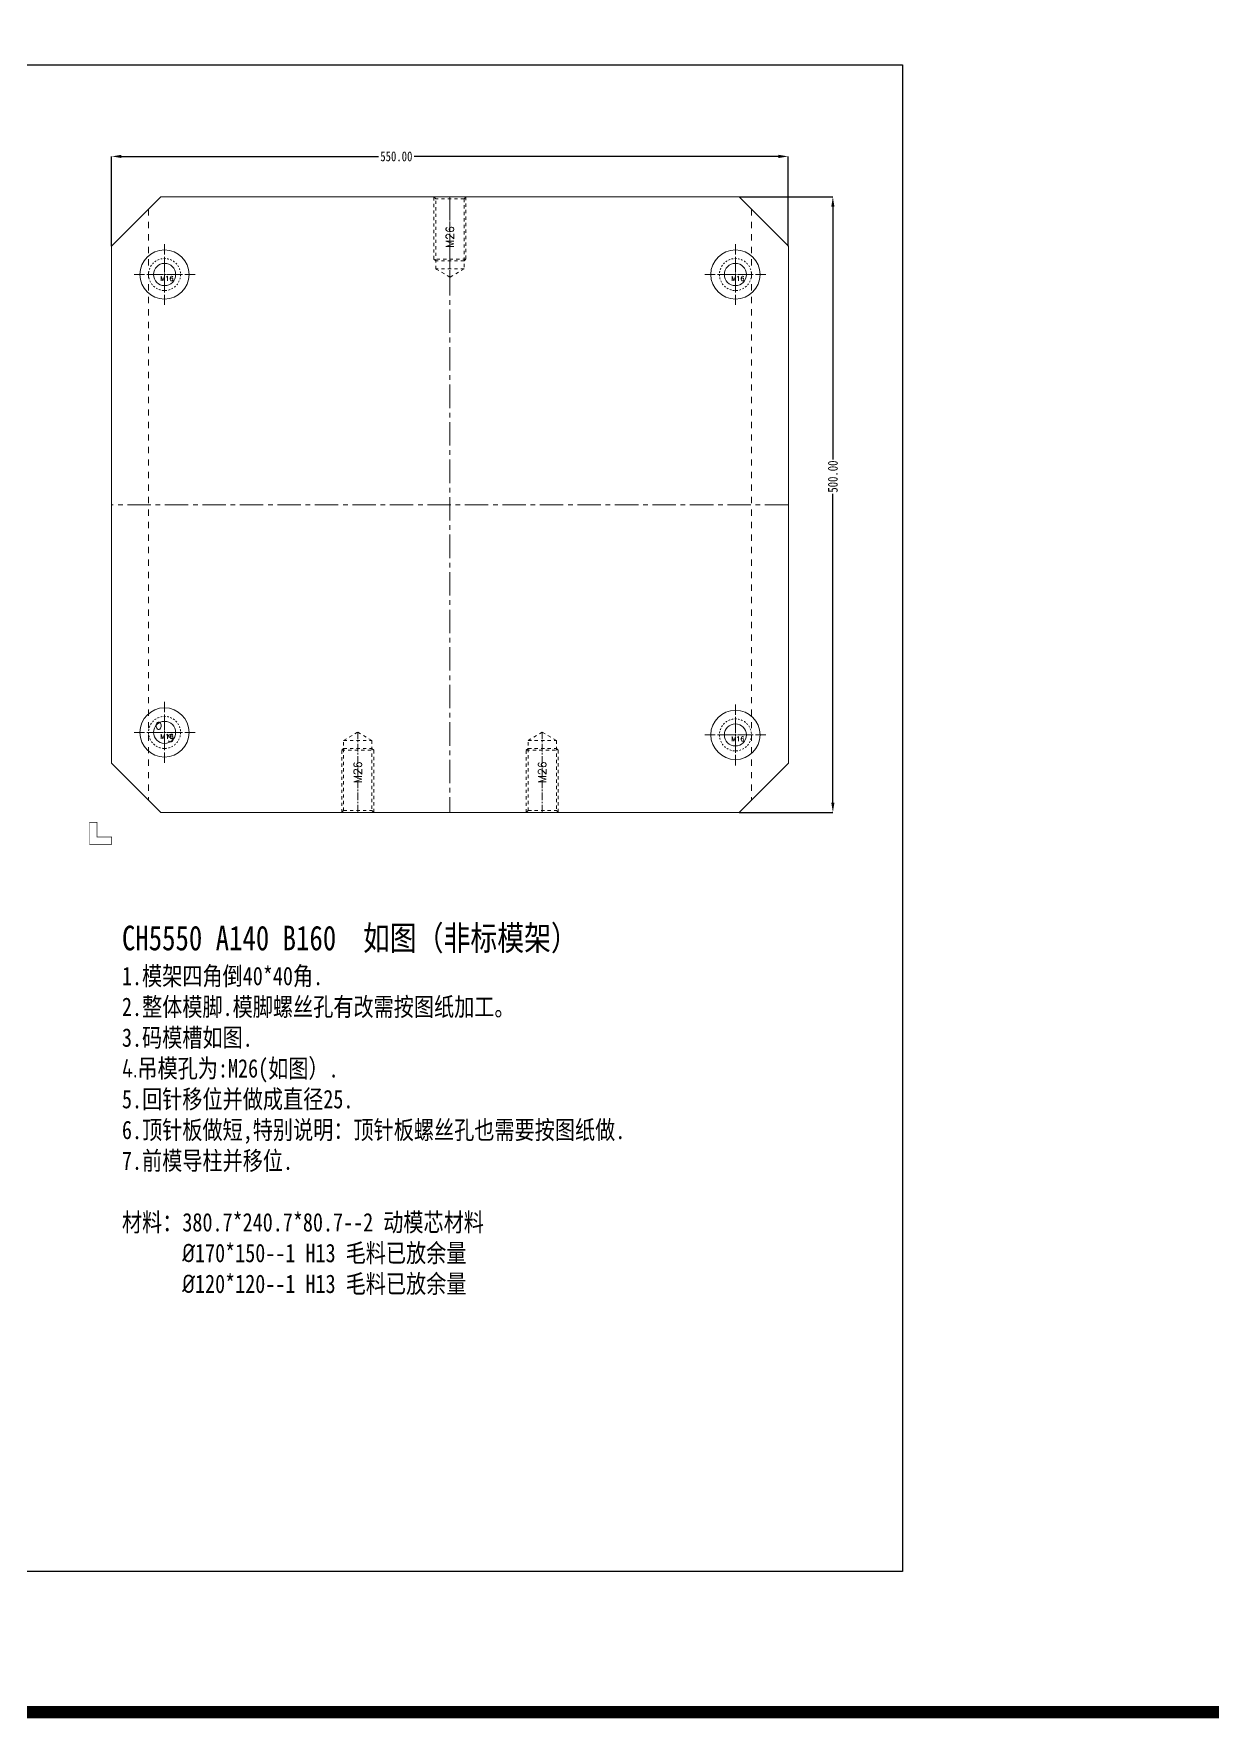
# Model space of a CAD drawing. Header units: millimetres. Extents: x 1188 to 10032, y -1727 to 798.
# Drawn here: x 2146 to 3104, y -1727 to -358 of the extents above; entities that cross this region are included whole.
import ezdxf
from ezdxf.enums import TextEntityAlignment as Align

# ---------------------------------------------------------------- set-up
doc = ezdxf.new("R2010")
doc.units = ezdxf.units.MM
doc.header["$LTSCALE"] = 16.335
doc.header["$PDMODE"] = 3
doc.header["$PDSIZE"] = 0.3125
doc.linetypes.add('CENTER', pattern=[0.6, 0.375, -0.075, 0.075, -0.075])
doc.linetypes.add('HIDDEN', pattern=[0.2, 0.1, -0.1])
doc.layers.get('0').update_dxf_attribs({"linetype": 'CONTINUOUS'})
doc.layers.get('Defpoints').update_dxf_attribs({"linetype": 'CONTINUOUS'})
doc.layers.add('moldbase', color=7, linetype='CONTINUOUS', lineweight=20)
doc.layers.add('screw', color=33, linetype='CONTINUOUS', lineweight=13)
doc.styles.add('ROMANC', font='romanc.shx', dxfattribs={"bigfont": 'gbcbig.shx'})
doc.styles.get("Standard").update_dxf_attribs({"font": 'txt', "width": 0.8})
doc.styles.add('TXT', font='txt.shx', dxfattribs={"bigfont": 'gbcbig.shx'})
doc.dimstyles.new('11', dxfattribs={"dimtxt": 8, "dimasz": 8, "dimexe": 0, "dimexo": 0, "dimgap": 0, "dimtad": 0, "dimzin": 0, "dimdsep": 46, "dimtxsty": 'Standard', "dimcen": 0, "dimclrd": 4, "dimclre": 4, "dimclrt": 6, "dimazin": 0, "dimtfac": 1, "dimtofl": 0, "dimtmove": 0, "dimatfit": 3, "dimfxl": 0, "dimtolj": 1, "dimtzin": 0, "dimarcsym": 0})

# ---------------------------------------------------------------- blocks, each defined once
blk = doc.blocks.new('*D76')
at = {"color": 4, "lineweight": -2, "transparency": 16777216}
for p, q in [((2209.7, -531.1), (2209.7, -458.2)), ((2217.7, -458.2), (2426.7, -458.2)), ((2751.7, -458.2), (2455.5, -458.2)), ((2759.7, -531.1), (2759.7, -458.2))]:
    blk.add_line(p, q, dxfattribs=at)
at = {"color": 4, "transparency": 16777216}
for points in [[(2217.7, -456.9), (2217.7, -459.5), (2209.7, -458.2)], [(2751.7, -456.9), (2751.7, -459.5), (2759.7, -458.2)]]:
    blk.add_solid(points, dxfattribs=at)
at = {"layer": 'Defpoints', "color": 0, "transparency": 16777216}
for p in [(2209.7, -458.2), (2209.7, -531.1), (2759.7, -531.1)]:
    blk.add_point(p, dxfattribs=at)
at = {"color": 6, "transparency": 16777216, "insert": (2441.1, -458.2), "char_height": 8, "attachment_point": 5}
blk.add_mtext('\\A1;550.00', dxfattribs=at)
blk = doc.blocks.new('*D77')
at = {"color": 4, "lineweight": -2, "transparency": 16777216}
for p, q in [((2719.7, -491.1), (2795.9, -491.1)), ((2795.9, -499.1), (2795.9, -704.5)), ((2795.9, -983.1), (2795.9, -732.2)), ((2719.7, -991.1), (2795.9, -991.1))]:
    blk.add_line(p, q, dxfattribs=at)
at = {"color": 4, "transparency": 16777216}
for points in [[(2794.6, -499.1), (2797.2, -499.1), (2795.9, -491.1)], [(2794.6, -983.1), (2797.2, -983.1), (2795.9, -991.1)]]:
    blk.add_solid(points, dxfattribs=at)
at = {"layer": 'Defpoints', "color": 0, "transparency": 16777216}
for p in [(2719.7, -491.1), (2719.7, -991.1), (2795.9, -991.1)]:
    blk.add_point(p, dxfattribs=at)
at = {"color": 6, "transparency": 16777216, "insert": (2795.9, -718.3), "char_height": 8, "attachment_point": 5, "rotation": 90}
blk.add_mtext('\\A1;500.00', dxfattribs=at)
blk = doc.blocks.new('screw_m16_i')
at = {"layer": 'screw', "color": 1, "linetype": 'CENTER', "ltscale": 0.808571}
for p, q in [((0, -14.3), (0, 14.3)), ((-14.3, 0), (14.3, 0))]:
    blk.add_line(p, q, dxfattribs=at)
at = {"layer": 'screw', "color": 8, "linetype": 'HIDDEN', "ltscale": 0.808571}
blk.add_circle((0, 0), 13, dxfattribs=at)
at = {"layer": 'screw', "color": 33}
blk.add_circle((0, 0), 9, dxfattribs=at)
at = {"layer": 'screw', "color": 6, "style": 'TXT'}
blk.add_text('M16', height=3.9, dxfattribs=at).set_placement((-3.38, -5.2))

msp = doc.modelspace()

# ---------------------------------------------------------------- linework, layer by layer
at = {"color": 3, "const_width": 10}
msp.add_lwpolyline([(1193.347, 793.145), (10026.909, 793.145), (10026.909, -1722.049), (1193.347, -1722.049)], close=True, dxfattribs=at)
msp.add_lwpolyline([(1330.484, -383.752), (2852.418, -383.752), (2852.418, -1607.796), (1330.484, -1607.796)], close=True)
at = {"layer": 'moldbase'}
for p, q in [((2209.71, -531.141), (2249.71, -491.141)), ((2719.71, -491.141), (2249.71, -491.141)), ((2719.71, -491.141), (2759.71, -531.141)), ((2209.71, -531.141), (2209.71, -951.141)), ((2759.71, -531.141), (2759.71, -951.141)), ((2249.71, -991.141), (2209.71, -951.141)), ((2759.71, -951.141), (2719.71, -991.141)), ((2719.71, -991.141), (2249.71, -991.141))]:
    msp.add_line(p, q, dxfattribs=at)
at = {"layer": 'moldbase', "color": 1, "linetype": 'CENTER', "ltscale": 3.109887}
for p, q in [((2484.71, -491.141), (2484.71, -991.141)), ((2759.71, -741.141), (2209.71, -741.141))]:
    msp.add_line(p, q, dxfattribs=at)
at = {"layer": 'moldbase', "color": 8, "linetype": 'HIDDEN', "ltscale": 3.109887}
for p, q in [((2239.71, -501.141), (2239.71, -981.141)), ((2729.71, -501.141), (2729.71, -981.141))]:
    msp.add_line(p, q, dxfattribs=at)
at = {"layer": 'moldbase', "color": 1, "linetype": 'CENTER', "ltscale": 1.399449}
for p, q in [((2252.71, -529.391), (2252.71, -578.891)), ((2716.71, -529.391), (2716.71, -578.891)), ((2227.96, -554.141), (2277.46, -554.141)), ((2741.46, -554.141), (2691.96, -554.141)), ((2252.71, -950.891), (2252.71, -901.391)), ((2716.71, -952.891), (2716.71, -903.391)), ((2227.96, -926.141), (2277.46, -926.141)), ((2741.46, -928.141), (2691.96, -928.141))]:
    msp.add_line(p, q, dxfattribs=at)
at = {"layer": 'moldbase', "const_width": 0.5}
msp.add_lwpolyline([(2209.71, -1011.141), (2197.71, -1011.141), (2197.71, -999.141), (2191.71, -999.141), (2191.71, -1017.141), (2209.71, -1017.141), (2209.71, -1011.141)], dxfattribs=at)
at = {"layer": 'moldbase'}
for centre in [(2252.71, -554.141), (2716.71, -554.141), (2252.71, -926.141), (2716.71, -928.141)]:
    msp.add_circle(centre, 20, dxfattribs=at)
at = {"layer": 'screw', "color": 92, "linetype": 'HIDDEN', "ltscale": 1.617141}
for p, q in [((2471.71, -541.641), (2471.71, -491.141)), ((2497.71, -491.141), (2497.71, -541.641)), ((2473.21, -543.141), (2471.71, -541.641)), ((2497.71, -541.641), (2471.71, -541.641)), ((2496.21, -543.141), (2473.21, -543.141)), ((2497.71, -541.641), (2496.21, -543.141)), ((2396.71, -940.641), (2398.21, -939.141)), ((2396.71, -991.141), (2396.71, -940.641)), ((2396.71, -940.641), (2422.71, -940.641)), ((2398.21, -939.141), (2421.21, -939.141)), ((2421.21, -939.141), (2422.71, -940.641)), ((2422.71, -940.641), (2422.71, -991.141)), ((2546.71, -940.641), (2548.21, -939.141)), ((2546.71, -991.141), (2546.71, -940.641)), ((2546.71, -940.641), (2572.71, -940.641)), ((2548.21, -939.141), (2571.21, -939.141)), ((2571.21, -939.141), (2572.71, -940.641)), ((2572.71, -940.641), (2572.71, -991.141))]:
    msp.add_line(p, q, dxfattribs=at)
at = {"layer": 'screw', "color": 8, "linetype": 'HIDDEN', "ltscale": 1.617141}
for p, q in [((2473.21, -492.641), (2471.71, -491.141)), ((2496.21, -492.641), (2473.21, -492.641)), ((2473.21, -549.641), (2473.21, -492.641)), ((2497.71, -491.141), (2496.21, -492.641)), ((2496.21, -492.641), (2496.21, -549.641)), ((2484.71, -556.281), (2473.21, -549.641)), ((2496.21, -549.641), (2473.21, -549.641)), ((2496.21, -549.641), (2484.71, -556.281)), ((2398.21, -932.641), (2409.71, -926.002)), ((2409.71, -926.002), (2421.21, -932.641)), ((2548.21, -932.641), (2559.71, -926.002)), ((2559.71, -926.002), (2571.21, -932.641)), ((2398.21, -989.641), (2398.21, -932.641)), ((2398.21, -932.641), (2421.21, -932.641)), ((2421.21, -932.641), (2421.21, -989.641)), ((2548.21, -989.641), (2548.21, -932.641)), ((2548.21, -932.641), (2571.21, -932.641)), ((2571.21, -932.641), (2571.21, -989.641)), ((2396.71, -991.141), (2398.21, -989.641)), ((2398.21, -989.641), (2421.21, -989.641)), ((2421.21, -989.641), (2422.71, -991.141)), ((2546.71, -991.141), (2548.21, -989.641)), ((2548.21, -989.641), (2571.21, -989.641)), ((2571.21, -989.641), (2572.71, -991.141))]:
    msp.add_line(p, q, dxfattribs=at)
at = {"layer": 'screw', "color": 1, "linetype": 'CENTER', "ltscale": 1.010713}
for p, q in [((2484.71, -491.141), (2484.71, -556.281)), ((2409.71, -991.141), (2409.71, -926.002)), ((2559.71, -991.141), (2559.71, -926.002))]:
    msp.add_line(p, q, dxfattribs=at)

# ---------------------------------------------------------------- block references
at = {"layer": 'screw'}
for p in [(2252.71, -554.141), (2716.71, -554.141), (2252.71, -926.141), (2716.71, -928.141)]:
    msp.add_blockref('screw_m16_i', p, dxfattribs=at)

# ---------------------------------------------------------------- texts
at = {"insert": (2218.076, -1049.821), "char_height": 20, "width": 564.27245, "attachment_point": 1}
msp.add_mtext('{\\fSimSun|b0|i0|c134|p2;\\C2;\\P\\C256;CH5550 A140 B160  如图（非标模架）  \\P\\H0.75x;\\C1;1.模架四角倒40*40角.\\P2.整体模脚.模脚螺丝孔有改需按图纸加工。\\P3.码模槽如图.\\P\\fISOCPEUR|b0|i0|c0|p34;4.\\fSimSun|b0|i0|c134|p2;吊模孔为:M26(如图）.\\P5.回针移位并做成直径25.\\C256;\\P\\C1;6.顶针板做短,特别说明：顶针板螺丝孔也需要按图纸做.\\P7.前模导柱并移位.\\P\\P\\C256;材料：\\C2;380.7*240.7*80.7--2 动模芯材料\\C256;\\P      \\fISOCPEUR|b0|i0|c0|p34;%%C\\fSimSun|b0|i0|c134|p2;170*150--1 H13 毛料已放余量\\P      \\fISOCPEUR|b0|i0|c0|p34;%%C\\fSimSun|b0|i0|c134|p2;120*120--1 H13 毛料已放余量\\P      \\H0.99997x;\\P      }', dxfattribs=at)
at = {"layer": 'moldbase', "style": 'ROMANC'}
for s, p in [('O', (2245.101, -923.669)), ('S', (2255.182, -933.75))]:
    msp.add_text(s, height=6, dxfattribs=at).set_placement(p)
at = {"layer": 'screw', "color": 6, "linetype": 'HIDDEN', "ltscale": 1.617141, "style": 'TXT'}
for p in [(2484.71, -523.711), (2409.71, -958.571), (2559.71, -958.571)]:
    msp.add_text('M26', height=6.5, rotation=90, dxfattribs=at).set_placement(p, align=Align.MIDDLE)

# ---------------------------------------------------------------- dimensions: what is measured, and where the dimension line sits
dim = msp.add_linear_dim(base=(2209.71, -458.189), p1=(2759.71, -531.141), p2=(2209.71, -531.141), dimstyle='11')
dim.commit()
dim.dimension.update_dxf_attribs({"geometry": '*D76', "text_midpoint": (2441.124, -458.189), "dimtype": 160})
dim = msp.add_linear_dim(base=(2795.886, -991.141), p1=(2719.71, -491.141), p2=(2719.71, -991.141), angle=90, dimstyle='11')
dim.commit()
dim.dimension.update_dxf_attribs({"geometry": '*D77', "text_midpoint": (2795.886, -718.335), "dimtype": 160})

doc.saveas('drawing.dxf')
